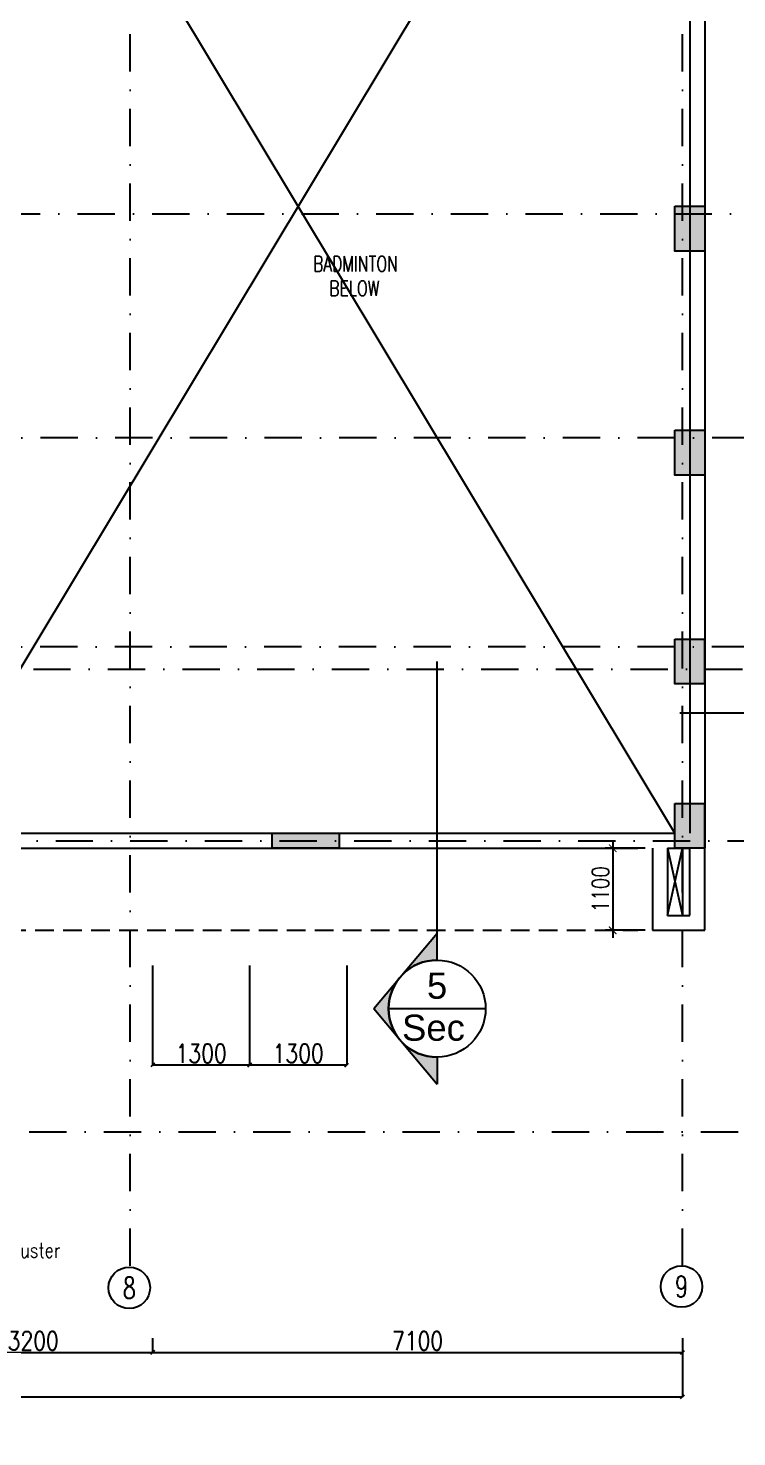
# Model space of a CAD drawing. Extents: x -32840 to 422982, y 280745 to 888746.
# Drawn here: x 240023 to 249519, y 338418 to 357292 of the extents above; entities that cross this region are included whole.
import ezdxf
from ezdxf import colors
from ezdxf.entities.mleader import LeaderData, LeaderLine
from ezdxf.enums import TextEntityAlignment as Align
from ezdxf.math import Vec2, Vec3

# ---------------------------------------------------------------- set-up
doc = ezdxf.new("R2010")
doc.units = 0
doc.header["$LTSCALE"] = 1000
doc.header["$PDMODE"] = 3
for name, pattern in [('CONTINOUS', [0]), ('DASHDOT', [1, 0.5, -0.25, 0, -0.25]), ('HIDDEN', [0.375, 0.25, -0.125])]:
    doc.linetypes.add(name, pattern=pattern)
doc.layers.get('Defpoints').update_dxf_attribs({"linetype": 'HIDDEN'})
for name, color, linetype in [('A-Chejja', 5, 'HIDDEN'), ('a-dim', 3, 'Continuous'), ('A-duct', 1, 'Continuous'), ('A-GRID', 31, 'DASHDOT'), ('A-GRID NO', 40, 'CONTINOUS'), ('A-RD', 6, 'Continuous'), ('A-Tag LVl', 2, 'Continuous'), ('A-TXT', 6, 'Continuous'), ('A-WALL', 7, 'CONTINOUS'), ('S-RCWALL', 10, 'Continuous'), ('S-RCWALL HATCH', 165, 'Continuous')]:
    doc.layers.add(name, color=color, linetype=linetype)
doc.layers.add('A-Dim grid', color=3, linetype='Continuous', transparency=0.5)
doc.styles.add('Arial', font='arial.ttf')
doc.styles.add('ROMANS', font='romans.shx', dxfattribs={"width": 0.8})
doc.dimstyles.new('A-Dim Grid', dxfattribs={"dimscale": 100, "dimtxt": 2.5, "dimasz": 0.5, "dimexe": 0, "dimexo": 0, "dimgap": 0.3, "dimtad": 1, "dimdec": 0, "dimlfac": -0.01, "dimzin": 3, "dimdsep": 46, "dimtxsty": 'ROMANS', "dimblk": 'OBLIQUE', "dimcen": 5, "dimclrd": 256, "dimclre": 8, "dimclrt": 4, "dimadec": 0, "dimazin": 0, "dimtfac": 1, "dimtdec": 0, "dimtix": 1, "dimtmove": 1, "dimatfit": 3, "dimfxl": 1, "dimfrac": 2, "dimtolj": 1, "dimtzin": 3, "dimlwd": -1, "dimarcsym": 0})
doc.dimstyles.new('dim-1', dxfattribs={"dimscale": 100, "dimtxt": 2.25, "dimasz": 1, "dimexe": 1, "dimexo": 1, "dimgap": 0.5, "dimtad": 1, "dimdec": 0, "dimzin": 3, "dimdsep": 46, "dimtxsty": 'ROMANS', "dimblk": 'ARCHTICK', "dimcen": 0.0625, "dimdle": 1, "dimclrd": 256, "dimclre": 256, "dimclrt": 6, "dimadec": 0, "dimazin": 0, "dimtfac": 1, "dimtdec": 0, "dimtix": 1, "dimtmove": 1, "dimatfit": 3, "dimfxl": 1, "dimfrac": 2, "dimtolj": 1, "dimtzin": 3, "dimarcsym": 0})

# ---------------------------------------------------------------- blocks, each defined once
blk = doc.blocks.new('RD')
at = {"style": 'ROMANS', "width": 0.75}
for tag, p in [('RT', (10.24, 14.08)), ('SZ', (10.24, 2.74))]:
    blk.add_attdef(tag, text='', height=9, dxfattribs=at).set_placement(p, align=Align.CENTER)
blk = doc.blocks.new('TAG-SEC-TAIL')
for p, q in [((25, 0), (25, 4)), ((22, 0), (22, 3)), ((0, 0), (25, 0))]:
    blk.add_line(p, q)
blk = doc.blocks.new('TAG-SEC')
blk.add_line((-6.5, 0), (6.5, 0))
blk.add_circle((0, 0), 6.5)
at = {"color": 6, "style": 'Arial'}
blk.add_attdef('88', text='', height=3.5, dxfattribs=at).set_placement((0, 3.08), align=Align.MIDDLE_CENTER)
at = {"color": 6, "style": 'ROMANS', "width": 0.708488}
blk.add_attdef('X8-X-8888', text='', height=1.75, dxfattribs=at).set_placement((-5.58, -2.55), (5.58, -2.55), align=Align.FIT)
blk = doc.blocks.new('TAG-SEC-ARROW')
h = blk.add_hatch(color=256)
h.paths.add_polyline_path([(-10.11, 0), (-6.5, 0, -0.2206), (-4.2, 4.96)])
h.paths.add_polyline_path([(0, 8.49), (-4.16, 5, -0.175251), (0, 6.5, -0.175251), (4.16, 5)])
h.paths.add_polyline_path([(4.2, 4.96, -0.2206), (6.5, 0), (10.11, 0)])
for p, q in [((0, 8.49), (-10.11, 0)), ((0, 8.49), (10.11, 0)), ((-6.5, 0), (-10.11, 0)), ((6.5, 0), (46.5, 0))]:
    blk.add_line(p, q)
blk.add_arc((0, 0), 6.5, 0, 180)
blk = doc.blocks.new('A$Ce1edbb18')
at = {"layer": 'A-Tag LVl', "xscale": 100.0000000000005, "yscale": 100.0000000000005, "zscale": 100.0000000000005, "rotation": 90}
blk.add_blockref('TAG-SEC-ARROW', (31812, -12050), dxfattribs=at)
at = {"layer": 'A-Tag LVl', "xscale": 100, "yscale": 100, "zscale": 100}
blk.add_blockref('TAG-SEC', (31812, -12050), dxfattribs=at).add_auto_attribs({'88': '5'})
at = {"layer": 'A-Tag LVl'}
ref = blk.add_blockref('TAG-SEC', (31812, -12050), dxfattribs=dict(at, xscale=100, yscale=100, zscale=100))
ref.add_attrib('88', '5', dxfattribs={"layer": '0', "color": 6, "height": 350, "style": 'Arial'}).set_placement((31812, -11742), align=Align.MIDDLE_CENTER)
ref.add_attrib('X8-X-8888', 'Sec', dxfattribs={"layer": '0', "color": 6, "height": 350, "rotation": 360, "style": 'Arial'}).set_placement((31763, -12305), align=Align.MIDDLE_CENTER)
blk = doc.blocks.new('_Oblique')
at = {"color": 0, "linetype": 'ByBlock', "lineweight": -2}
blk.add_line((-0.5, -0.5), (0.5, 0.5), dxfattribs=at)
at = {"color": 0, "linetype": 'ByBlock'}
blk.add_line((-0.5, -0.5), (0.5, 0.5), dxfattribs=at)
blk = doc.blocks.new('*D2618')
at = {"layer": 'A-Dim grid', "color": 8, "lineweight": -2, "transparency": 16777216}
for p, q in [((238491, 339740), (238491, 339549)), ((241691, 339740), (241691, 339549))]:
    blk.add_line(p, q, dxfattribs=at)
at = {"layer": 'A-Dim grid', "transparency": 16777216}
blk.add_line((238491, 339549), (241691, 339549), dxfattribs=at)
at = {"layer": 'Defpoints', "color": 0, "transparency": 16777216}
for p in [(238491, 339740), (241691, 339740), (241691, 339549)]:
    blk.add_point(p, dxfattribs=at)
at = {"layer": 'A-Dim grid', "transparency": 16777216, "xscale": 50, "yscale": 50, "zscale": 50, "rotation": 180}
blk.add_blockref('_Oblique', (238491, 339549), dxfattribs=at)
at = {"layer": 'A-Dim grid', "transparency": 16777216, "xscale": 50, "yscale": 50, "zscale": 50}
blk.add_blockref('_Oblique', (241691, 339549), dxfattribs=at)
at = {"layer": 'A-Dim grid', "color": 4, "transparency": 16777216, "insert": (240091, 339704), "char_height": 250, "attachment_point": 5, "style": 'ROMANS'}
blk.add_mtext('\\A1;3200', dxfattribs=at)
blk = doc.blocks.new('*D2619')
at = {"layer": 'A-Dim grid', "color": 8, "lineweight": -2, "transparency": 16777216}
for p, q in [((213791, 339621), (213791, 338956)), ((248791, 339621), (248791, 338956))]:
    blk.add_line(p, q, dxfattribs=at)
at = {"layer": 'A-Dim grid', "transparency": 16777216}
blk.add_line((213791, 338956), (248791, 338956), dxfattribs=at)
at = {"layer": 'Defpoints', "color": 0, "transparency": 16777216}
for p in [(213791, 339621), (248791, 339621), (248791, 338956)]:
    blk.add_point(p, dxfattribs=at)
at = {"layer": 'A-Dim grid', "transparency": 16777216, "xscale": 50, "yscale": 50, "zscale": 50, "rotation": 180}
blk.add_blockref('_Oblique', (213791, 338956), dxfattribs=at)
at = {"layer": 'A-Dim grid', "transparency": 16777216, "xscale": 50, "yscale": 50, "zscale": 50}
blk.add_blockref('_Oblique', (248791, 338956), dxfattribs=at)
at = {"layer": 'A-Dim grid', "color": 4, "transparency": 16777216, "insert": (231291, 339111), "char_height": 250, "attachment_point": 5, "style": 'ROMANS'}
blk.add_mtext('\\A1;35000', dxfattribs=at)
blk = doc.blocks.new('*D2620')
at = {"layer": 'A-Dim grid', "color": 8, "lineweight": -2, "transparency": 16777216}
for p, q in [((241691, 339740), (241691, 339549)), ((248791, 339740), (248791, 339549))]:
    blk.add_line(p, q, dxfattribs=at)
at = {"layer": 'A-Dim grid', "transparency": 16777216}
blk.add_line((241691, 339549), (248791, 339549), dxfattribs=at)
at = {"layer": 'Defpoints', "color": 0, "transparency": 16777216}
for p in [(241691, 339740), (248791, 339740), (248791, 339549)]:
    blk.add_point(p, dxfattribs=at)
at = {"layer": 'A-Dim grid', "transparency": 16777216, "xscale": 50, "yscale": 50, "zscale": 50, "rotation": 180}
blk.add_blockref('_Oblique', (241691, 339549), dxfattribs=at)
at = {"layer": 'A-Dim grid', "transparency": 16777216, "xscale": 50, "yscale": 50, "zscale": 50}
blk.add_blockref('_Oblique', (248791, 339549), dxfattribs=at)
at = {"layer": 'A-Dim grid', "color": 4, "transparency": 16777216, "insert": (245241, 339704), "char_height": 250, "attachment_point": 5, "style": 'ROMANS'}
blk.add_mtext('\\A1;7100', dxfattribs=at)
blk = doc.blocks.new('*D2623')
at = {"layer": 'A-Dim grid', "color": 8, "lineweight": -2, "transparency": 16777216}
for p, q in [((241691, 344732), (241691, 343401)), ((242991, 344732), (242991, 343401))]:
    blk.add_line(p, q, dxfattribs=at)
at = {"layer": 'A-Dim grid', "transparency": 16777216}
blk.add_line((241691, 343401), (242991, 343401), dxfattribs=at)
at = {"layer": 'Defpoints', "color": 0, "transparency": 16777216}
for p in [(241691, 344732), (242991, 344732), (242991, 343401)]:
    blk.add_point(p, dxfattribs=at)
at = {"layer": 'A-Dim grid', "transparency": 16777216, "xscale": 50, "yscale": 50, "zscale": 50, "rotation": 180}
blk.add_blockref('_Oblique', (241691, 343401), dxfattribs=at)
at = {"layer": 'A-Dim grid', "transparency": 16777216, "xscale": 50, "yscale": 50, "zscale": 50}
blk.add_blockref('_Oblique', (242991, 343401), dxfattribs=at)
at = {"layer": 'A-Dim grid', "color": 4, "transparency": 16777216, "insert": (242341, 343556), "char_height": 250, "attachment_point": 5, "style": 'ROMANS'}
blk.add_mtext('\\A1;1300', dxfattribs=at)
blk = doc.blocks.new('*D2624')
at = {"layer": 'A-Dim grid', "color": 8, "lineweight": -2, "transparency": 16777216}
for p, q in [((242991, 344732), (242991, 343401)), ((244291, 344732), (244291, 343401))]:
    blk.add_line(p, q, dxfattribs=at)
at = {"layer": 'A-Dim grid', "transparency": 16777216}
blk.add_line((242991, 343401), (244291, 343401), dxfattribs=at)
at = {"layer": 'Defpoints', "color": 0, "transparency": 16777216}
for p in [(242991, 344732), (244291, 344732), (244291, 343401)]:
    blk.add_point(p, dxfattribs=at)
at = {"layer": 'A-Dim grid', "transparency": 16777216, "xscale": 50, "yscale": 50, "zscale": 50, "rotation": 180}
blk.add_blockref('_Oblique', (242991, 343401), dxfattribs=at)
at = {"layer": 'A-Dim grid', "transparency": 16777216, "xscale": 50, "yscale": 50, "zscale": 50}
blk.add_blockref('_Oblique', (244291, 343401), dxfattribs=at)
at = {"layer": 'A-Dim grid', "color": 4, "transparency": 16777216, "insert": (243641, 343556), "char_height": 250, "attachment_point": 5, "style": 'ROMANS'}
blk.add_mtext('\\A1;1300', dxfattribs=at)
blk = doc.blocks.new('_ArchTick')
at = {"color": 0, "linetype": 'ByBlock', "const_width": 0.15}
blk.add_lwpolyline([(-0.5, -0.5), (0.5, 0.5)], dxfattribs=at)
blk = doc.blocks.new('*D2720')
at = {"layer": 'a-dim', "lineweight": -2, "transparency": 16777216}
for p, q in [((247856, 346405), (247856, 345105)), ((248291, 346305), (247756, 346305)), ((248291, 345205), (247756, 345205))]:
    blk.add_line(p, q, dxfattribs=at)
at = {"layer": 'Defpoints', "color": 0, "transparency": 16777216}
for p in [(248391, 346305), (247856, 345205), (248391, 345205)]:
    blk.add_point(p, dxfattribs=at)
at = {"layer": 'a-dim', "lineweight": -2, "transparency": 16777216, "xscale": 100, "yscale": 100, "zscale": 100}
for p, rotation in [((247856, 346305), 90), ((247856, 345205), 270)]:
    blk.add_blockref('_ArchTick', p, dxfattribs=dict(at, rotation=rotation))
at = {"layer": 'a-dim', "color": 6, "transparency": 16777216, "insert": (247693, 345755), "char_height": 225, "attachment_point": 5, "rotation": 90, "style": 'ROMANS'}
blk.add_mtext('\\A1;1100', dxfattribs=at)
blk = doc.blocks.new('Tag-Stair-No')
blk.add_circle((0, 0), 1.369)
at = {"color": 6, "style": 'ROMANS', "width": 0.7}
blk.add_attdef('SN', text='', height=1.4, dxfattribs=at).set_placement((0, -0.003), align=Align.MIDDLE)
blk = doc.blocks.new('GR')
at = {"layer": 'A-GRID'}
for p, q in [((251369, 436985), (251369, 465830)), ((243969, 436985), (243969, 465812)), ((214260, 451080), (256876, 451080)), ((228668, 444980), (256876, 444980)), ((234968, 442680), (256876, 442680)), ((213612, 438780), (256876, 438780))]:
    blk.add_line(p, q, dxfattribs=at)
for points in [[(256879, 448580), (256575, 448580), (256267, 448080), (239370, 448080)], [(256876, 445780), (256573, 445780), (256264, 445280), (239367, 445280)]]:
    blk.add_lwpolyline(points, dxfattribs=at)
at = {"layer": 'A-GRID NO', "xscale": 203.2, "yscale": 203.2, "zscale": 203.2}
for p, values in [((243955, 436690), {'SN': '8'}), ((251355, 436707), {'SN': '9'})]:
    blk.add_blockref('Tag-Stair-No', p, dxfattribs=at).add_auto_attribs(values)

msp = doc.modelspace()

# ---------------------------------------------------------------- hatches: boundary and pattern name
at = {"layer": 'S-RCWALL HATCH'}
for points in [[(248690.6, 354305.4), (249090.6, 354305.6), (249090.6, 354905.3), (248690.6, 354905.1)], [(248690.6, 351305.1), (249090.6, 351305.1), (249090.6, 351905.1), (248690.6, 351905.1)], [(248687.9, 348505.3), (249087.9, 348505.3), (249087.9, 349105.3), (248687.9, 349105.3)], [(248687.9, 346905.3), (249087.9, 346905.3), (249087.9, 346305.3), (248687.9, 346305.3)]]:
    msp.add_hatch(color=253, dxfattribs=at).paths.add_polyline_path(points)
h = msp.add_hatch(color=253, dxfattribs=at)
h.dxf.hatch_style = 1
h.paths.add_polyline_path([(243291.3, 346505.3), (244191.3, 346505.3), (244191.3, 346305.3), (243291.3, 346305.3)])

# ---------------------------------------------------------------- linework, layer by layer
at = {"layer": 'A-Chejja'}
msp.add_line((238990.6, 345205), (248190.6, 345205), dxfattribs=at)
at = {"layer": 'A-duct'}
for p, q in [((248690.6, 346505), (238590.6, 363305)), ((248690.6, 363305), (238590.6, 346505)), ((248590.6, 345405), (248790.6, 346305)), ((248590.6, 346305), (248790.6, 345405)), ((248790.6, 346305), (248790.6, 345405.3))]:
    msp.add_line(p, q, dxfattribs=at)
at = {"layer": 'A-WALL'}
for p, q in [((249090.6, 363505), (249090.6, 346305)), ((248890.6, 363305), (248890.6, 346505)), ((238590.6, 346505), (248690.6, 346505)), ((239090.6, 346305), (241590.6, 346305)), ((241590.6, 346305), (248190.6, 346305)), ((248390.6, 346305), (248390.6, 345205)), ((248590.6, 346305), (248590.6, 345405)), ((248590.6, 346305), (248890.6, 346305)), ((248890.6, 345405), (248890.6, 346305)), ((249090.6, 345205), (249090.6, 346305)), ((248590.6, 345405), (248890.6, 345405)), ((248390.6, 345205), (249090.6, 345205))]:
    msp.add_line(p, q, dxfattribs=at)
at = {"layer": 'S-RCWALL'}
for points in [[(248690.6, 354905.3), (249090.6, 354905.3), (249090.6, 354305.3), (248690.6, 354305.3)], [(248690.6, 351905.1), (249090.6, 351905.1), (249090.6, 351305.1), (248690.6, 351305.1)], [(248687.9, 349105.3), (249087.9, 349105.3), (249087.9, 348505.3), (248687.9, 348505.3)], [(248687.9, 346905.3), (249087.9, 346905.3), (249087.9, 346305.3), (248687.9, 346305.3)], [(243291.3, 346505.3), (244191.3, 346505.3), (244191.3, 346305.3), (243291.3, 346305.3)]]:
    msp.add_lwpolyline(points, close=True, dxfattribs=at)

# ---------------------------------------------------------------- block references
msp.add_blockref('A$Ce1edbb18', (213690.6, 356205))
at = {"layer": 'A-GRID NO'}
msp.add_blockref('GR', (-2577.2, -96275.4), dxfattribs=at)
at = {"layer": 'A-RD'}
ref = msp.add_blockref('RD', (244053.6, 353624.7), dxfattribs=dict(at, xscale=29.00000000000003, yscale=29.00000000000003, zscale=29.00000000000003, rotation=2.625499817554555e-06))
ref.add_attrib('RT', 'BADMINTON', dxfattribs={"height": 203, "rotation": 360, "style": 'ROMANS', "width": 0.75}).set_placement((244408.7, 354032.9), align=Align.CENTER)
ref.add_attrib('SZ', 'BELOW', dxfattribs={"height": 203, "rotation": 360, "style": 'ROMANS', "width": 0.75}).set_placement((244394.2, 353704.3), align=Align.CENTER)
at = {"layer": 'A-Tag LVl', "ltscale": 25, "xscale": 197.222389832288, "yscale": 197.222389832288, "zscale": 197.222389832288}
msp.add_blockref('TAG-SEC-TAIL', (248756.6, 348120.4), dxfattribs=at)

# ---------------------------------------------------------------- dimensions: what is measured, and where the dimension line sits
at = {"layer": 'a-dim'}
dim = msp.add_linear_dim(base=(247856, 345205), p1=(248390.6, 346305), p2=(248390.6, 345205), angle=90, dimstyle='dim-1', dxfattribs=at)
dim.commit()
dim.dimension.update_dxf_attribs({"geometry": '*D2720', "text_midpoint": (247693.5, 345755)})
at = {"layer": 'A-Dim grid'}
for base, p1, p2, picture, middle in [((242990.6, 343400.5), (241690.6, 344731.9), (242990.6, 344731.9), '*D2623', (242340.6, 343555.5)), ((244290.6, 343400.5), (242990.6, 344731.9), (244290.6, 344731.9), '*D2624', (243640.6, 343555.5)), ((241690.6, 339549), (238490.6, 339740.5), (241690.6, 339740.5), '*D2618', (240090.6, 339704)), ((248790.8, 339549), (241690.6, 339740.5), (248790.8, 339740.5), '*D2620', (245240.7, 339704)), ((248790.8, 338956.4), (213790.6, 339620.9), (248790.8, 339620.9), '*D2619', (231290.7, 339111.4))]:
    dim = msp.add_linear_dim(base=base, p1=p1, p2=p2, dimstyle='A-Dim Grid', dxfattribs=at)
    dim.commit()
    dim.dimension.update_dxf_attribs({"geometry": picture, "text_midpoint": middle})

# ---------------------------------------------------------------- leaders
at = {"layer": 'A-TXT'}
ml = msp.add_multileader_mtext('Standard', dxfattribs=at)
ml.set_content('Glass railing without baluster\\PAluminium cap on top', color=256, style='ROMANS')
ml.set_leader_properties()
ml.build(insert=Vec2(0, 0))
ml.multileader.update_dxf_attribs({"dogleg_length": 50, "arrow_head_size": 150})
ctx = ml.context
ctx.base_point, ctx.char_height, ctx.arrow_head_size, ctx.plane_origin = Vec3(237299.4, 340885.1), 200, 150, Vec3(245129.7, 339884)
notes = []
notes.append((ctx, [(0, (1, 1, 0), (237036.3, 340885.1), (1, 0), 263.1, [(0, [(237036.3, 342499)], 0, [])])]))
ctx.mtext.insert, ctx.mtext.flow_direction = Vec3(237301.4, 341018.4), 5
for ctx, leaders in notes:
    for number, flags, end, landing, length, lines in leaders:
        leader = LeaderData()
        leader.index, (leader.has_last_leader_line, leader.has_dogleg_vector, leader.attachment_direction) = number, flags
        leader.last_leader_point, leader.dogleg_vector, leader.dogleg_length = Vec3(end), Vec3(landing), length
        for number, points, colour, breaks in lines:
            line = LeaderLine()
            line.index, line.vertices, line.color, line.breaks = number, Vec3.list(points), colors.encode_raw_color(colour), breaks
            leader.lines.append(line)
        ctx.leaders.append(leader)

doc.saveas('drawing.dxf')
